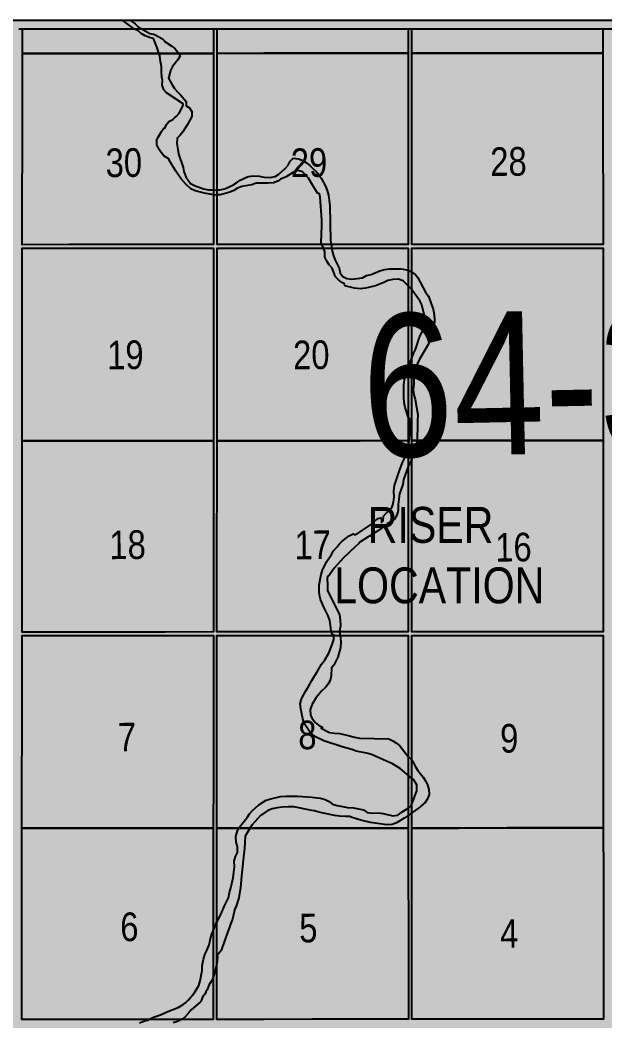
# Model space of a CAD drawing. Extents: x 410314 to 414262, y 6043239 to 6046088.
# Drawn here: x 413357.8 to 413520.6, y 6043949.3 to 6044227.9 of the extents above; entities that cross this region are included whole.
import ezdxf

# ---------------------------------------------------------------- set-up
doc = ezdxf.new("R2010")
doc.units = 0
doc.header["$LTSCALE"] = 5
doc.linetypes.add('DASHED2', pattern=[9.525, 6.35, -3.175])
for name, color, linetype in [('CG-NOTES', 7, 'Continuous'), ('Quarters', 8, 'Continuous'), ('RoadSeg', 57, 'DASHED2'), ('T-WATER', 160, 'Continuous'), ('Townships', 57, 'Continuous')]:
    doc.layers.add(name, color=color, linetype=linetype)
doc.layers.add('ROUTE-MAP-BACKGROUND-H', color=7, linetype='Continuous', true_color=0xf0ebff)
doc.styles.add('120', font='ARIALN.TTF', dxfattribs={"height": 13})
doc.styles.add('80', font='ARIALN.TTF', dxfattribs={"height": 10})

# ---------------------------------------------------------------- blocks, each defined once
blk = doc.blocks.new('*U691')
h = blk.add_hatch(color=255)
edge = h.paths.add_edge_path()
edge.add_line((-29, -20), (29, -20))
edge.add_arc((29, -14), 6, 270, 360)
edge.add_line((35, -14), (35, 12.5))
edge.add_arc((29, 12.5), 6, 0, 90)
edge.add_line((29, 18.5), (-29, 18.5))
edge.add_arc((-29, 12.5), 6, 90, 180)
edge.add_line((-35, 12.5), (-35, -14))
edge.add_arc((-29, -14), 6, 180, 270)
at = {"color": 14, "flags": 128}
blk.add_lwpolyline([(-29, -20, 3, 3, 0), (29, -20, 3, 3, 0.414214), (35, -14, 3, 3, 0), (35, 12.5, 3, 0, 0.414214), (29, 18.5, 0, 0, 0), (-29, 18.5, 0, 0, 0.414214), (-35, 12.5, 0, 0, 0), (-35, -14, 0, 3, 0.414214)], format="xyseb", close=True, dxfattribs=at)
blk.add_lwpolyline([(85.11, -1.31, 0, 7.5, 0), (0, 0, 0, 0, 0)], format="xyseb", dxfattribs=at)
at = {"color": 14, "style": '80'}
blk.add_attdef('ENTER_TEXT_001', (-35.99, -5), '', height=10, dxfattribs=at)

msp = doc.modelspace()

# ---------------------------------------------------------------- hatches: boundary and pattern name
at = {"layer": 'ROUTE-MAP-BACKGROUND-H'}
h = msp.add_hatch(color=256, dxfattribs=at)
h.dxf.hatch_style = 1
h.paths.add_polyline_path([(413029.102, 6044227.914), (414016.045, 6044227.914), (414016.045, 6043351.708), (413029.102, 6043351.708)])

# ---------------------------------------------------------------- linework, layer by layer
at = {"layer": 'Quarters'}
for points in [[(413411.671, 6044225.436), (413411.669, 6044218.638), (413398.288, 6044218.635), (413384.907, 6044218.632), (413371.526, 6044218.629), (413358.48, 6044218.625), (413358.484, 6044225.433)], [(413465.864, 6044225.44), (413465.865, 6044218.648), (413452.483, 6044218.646), (413439.101, 6044218.645), (413425.72, 6044218.642), (413412.674, 6044218.639), (413412.675, 6044225.436)], [(413520.06, 6044225.444), (413520.063, 6044218.655), (413506.681, 6044218.654), (413493.299, 6044218.652), (413479.917, 6044218.65), (413466.87, 6044218.648), (413466.869, 6044225.44)], [(413411.66, 6044178.458), (413411.657, 6044165.399), (413398.271, 6044165.395), (413384.885, 6044165.391), (413371.5, 6044165.388), (413358.449, 6044165.384), (413358.456, 6044178.443), (413358.464, 6044191.837), (413358.472, 6044205.231), (413358.48, 6044218.625), (413371.526, 6044218.629), (413384.907, 6044218.632), (413398.288, 6044218.635), (413411.669, 6044218.638), (413411.666, 6044205.245), (413411.663, 6044191.851)], [(413465.87, 6044178.469), (413465.872, 6044165.411), (413452.485, 6044165.408), (413439.098, 6044165.406), (413425.712, 6044165.402), (413412.661, 6044165.399), (413412.664, 6044178.458), (413412.667, 6044191.852), (413412.671, 6044205.245), (413412.674, 6044218.639), (413425.72, 6044218.642), (413439.101, 6044218.645), (413452.483, 6044218.646), (413465.865, 6044218.648), (413465.867, 6044205.255), (413465.868, 6044191.862)], [(413520.082, 6044178.478), (413520.088, 6044165.42), (413506.701, 6044165.418), (413493.315, 6044165.415), (413479.928, 6044165.413), (413466.876, 6044165.411), (413466.875, 6044178.469), (413466.873, 6044191.862), (413466.871, 6044205.255), (413466.87, 6044218.648), (413479.917, 6044218.65), (413493.299, 6044218.652), (413506.681, 6044218.654), (413520.063, 6044218.655), (413520.069, 6044205.263), (413520.075, 6044191.87)], [(413411.647, 6044124.213), (413411.644, 6044110.82), (413398.254, 6044110.816), (413384.863, 6044110.812), (413371.473, 6044110.808), (413358.417, 6044110.804), (413358.424, 6044124.198), (413358.432, 6044137.592), (413358.44, 6044150.986), (413358.448, 6044164.38), (413371.499, 6044164.383), (413384.885, 6044164.387), (413398.271, 6044164.391), (413411.657, 6044164.394), (413411.653, 6044151.001), (413411.65, 6044137.607)], [(413465.877, 6044124.227), (413465.879, 6044110.834), (413452.487, 6044110.831), (413439.096, 6044110.828), (413425.705, 6044110.824), (413412.649, 6044110.82), (413412.652, 6044124.214), (413412.655, 6044137.607), (413412.658, 6044151.001), (413412.661, 6044164.395), (413425.712, 6044164.398), (413439.098, 6044164.401), (413452.485, 6044164.404), (413465.872, 6044164.406), (413465.873, 6044151.013), (413465.875, 6044137.62)], [(413520.107, 6044124.238), (413520.114, 6044110.845), (413506.722, 6044110.842), (413493.331, 6044110.84), (413479.94, 6044110.837), (413466.883, 6044110.834), (413466.881, 6044124.227), (413466.88, 6044137.62), (413466.878, 6044151.013), (413466.876, 6044164.406), (413479.928, 6044164.409), (413493.315, 6044164.411), (413506.702, 6044164.413), (413520.088, 6044164.416), (413520.095, 6044151.023), (413520.101, 6044137.63)], [(413411.636, 6044070.639), (413411.633, 6044057.58), (413398.238, 6044057.576), (413384.842, 6044057.571), (413371.447, 6044057.567), (413358.386, 6044057.562), (413358.393, 6044070.621), (413358.401, 6044084.016), (413358.409, 6044097.41), (413358.417, 6044110.804), (413371.473, 6044110.808), (413384.863, 6044110.812), (413398.254, 6044110.816), (413411.644, 6044110.82), (413411.642, 6044097.426), (413411.639, 6044084.033)], [(413465.884, 6044070.654), (413465.886, 6044057.596), (413452.49, 6044057.592), (413439.094, 6044057.589), (413425.698, 6044057.585), (413412.637, 6044057.581), (413412.64, 6044070.639), (413412.643, 6044084.033), (413412.646, 6044097.427), (413412.649, 6044110.82), (413425.705, 6044110.824), (413439.096, 6044110.828), (413452.487, 6044110.831), (413465.879, 6044110.834), (413465.88, 6044097.44), (413465.882, 6044084.047)], [(413520.133, 6044070.667), (413520.139, 6044057.61), (413506.744, 6044057.606), (413493.347, 6044057.603), (413479.952, 6044057.599), (413466.89, 6044057.596), (413466.889, 6044070.654), (413466.887, 6044084.048), (413466.885, 6044097.441), (413466.883, 6044110.834), (413479.94, 6044110.837), (413493.331, 6044110.84), (413506.722, 6044110.842), (413520.114, 6044110.845), (413520.12, 6044097.453), (413520.126, 6044084.06)], [(413411.624, 6044016.395), (413411.621, 6044003.001), (413398.221, 6044002.996), (413384.821, 6044002.991), (413371.42, 6044002.987), (413358.355, 6044002.982), (413358.362, 6044016.376), (413358.37, 6044029.77), (413358.378, 6044043.164), (413358.385, 6044056.558), (413371.446, 6044056.562), (413384.842, 6044056.567), (413398.237, 6044056.571), (413411.633, 6044056.576), (413411.63, 6044043.182), (413411.627, 6044029.788)], [(413465.892, 6044016.412), (413465.894, 6044003.019), (413452.493, 6044003.015), (413439.092, 6044003.011), (413425.692, 6044003.006), (413412.626, 6044003.002), (413412.629, 6044016.395), (413412.632, 6044029.789), (413412.634, 6044043.182), (413412.637, 6044056.576), (413425.698, 6044056.58), (413439.094, 6044056.585), (413452.49, 6044056.588), (413465.886, 6044056.591), (413465.888, 6044043.198), (413465.89, 6044029.805)], [(413520.159, 6044016.428), (413520.166, 6044003.035), (413506.765, 6044003.031), (413493.365, 6044003.027), (413479.964, 6044003.023), (413466.898, 6044003.019), (413466.896, 6044016.412), (413466.894, 6044029.805), (413466.892, 6044043.199), (413466.891, 6044056.592), (413479.952, 6044056.595), (413493.348, 6044056.599), (413506.744, 6044056.602), (413520.14, 6044056.605), (413520.146, 6044043.213), (413520.153, 6044029.82)], [(413411.613, 6043962.82), (413411.611, 6043949.762), (413398.206, 6043949.756), (413384.8, 6043949.751), (413371.395, 6043949.746), (413358.325, 6043949.741), (413358.332, 6043962.8), (413358.339, 6043976.194), (413358.347, 6043989.588), (413358.355, 6044002.982), (413371.42, 6044002.987), (413384.821, 6044002.991), (413398.221, 6044002.996), (413411.621, 6044003.001), (413411.619, 6043989.608), (413411.616, 6043976.214)], [(413465.9, 6043962.839), (413465.902, 6043949.781), (413452.496, 6043949.777), (413439.091, 6043949.772), (413425.686, 6043949.767), (413412.615, 6043949.762), (413412.618, 6043962.821), (413412.62, 6043976.214), (413412.623, 6043989.608), (413412.626, 6044003.002), (413425.692, 6044003.006), (413439.092, 6044003.011), (413452.493, 6044003.015), (413465.894, 6044003.019), (413465.896, 6043989.626), (413465.898, 6043976.233)], [(413520.186, 6043962.857), (413520.193, 6043949.8), (413506.788, 6043949.795), (413493.382, 6043949.791), (413479.977, 6043949.786), (413466.906, 6043949.782), (413466.904, 6043962.84), (413466.902, 6043976.233), (413466.9, 6043989.626), (413466.898, 6044003.019), (413479.964, 6044003.023), (413493.365, 6044003.027), (413506.765, 6044003.031), (413520.166, 6044003.035), (413520.173, 6043989.643), (413520.179, 6043976.25)]]:
    msp.add_lwpolyline(points, close=True, dxfattribs=at)
at = {"layer": 'ROUTE-MAP-BACKGROUND-H'}
msp.add_lwpolyline([(413029.102, 6044227.914), (414016.045, 6044227.914), (414016.045, 6043351.708), (413029.102, 6043351.708)], close=True, dxfattribs=at)
at = {"layer": 'T-WATER', "linetype": 'Continuous'}
for p, q in [((413442.247, 6044164.426), (413441.823, 6044165.43)), ((413444.428, 6044165.431), (413444.571, 6044164.426)), ((413466.843, 6044152.868), (413465.838, 6044153.93)), ((413465.841, 6044131.123), (413466.845, 6044133.754)), ((413444.754, 6044056.61), (413444.484, 6044057.614)), ((413446.784, 6044057.615), (413446.892, 6044056.61)), ((413439.019, 6044029.102), (413438.452, 6044029.821)), ((413439.058, 6044029.075), (413439.019, 6044029.102)), ((413466.863, 6044007.238), (413465.858, 6044006.541)), ((413414.875, 6043972.058), (413414.709, 6043971.577))]:
    msp.add_line(p, q, dxfattribs=at)
at = {"layer": 'T-WATER'}
for points in [[(413392.674, 6044223.536), (413391.565, 6044224.144), (413390.656, 6044224.942), (413389.451, 6044225.422), (413388.532, 6044226.221), (413386.543, 6044227.649), (413386.281, 6044227.914)], [(413388.736, 6044227.914), (413388.83, 6044227.582), (413389.843, 6044226.88), (413390.684, 6044226.021), (413393.92, 6044224.188), (413394.91, 6044223.983), (413395.291, 6044223.905), (413397.478, 6044222.723), (413397.974, 6044222.201), (413398.18, 6044221.872), (413400.04, 6044220.605), (413400.965, 6044219.859), (413401.758, 6044218.931), (413401.921, 6044218.66)], [(413396.476, 6044218.659), (413395.907, 6044220.446), (413394.94, 6044222.798), (413393.863, 6044223.093), (413392.674, 6044223.536)], [(413396.564, 6044191.871), (413396.447, 6044192.069), (413395.931, 6044193.21), (413395.933, 6044194.642), (413397.208, 6044196.89), (413397.876, 6044197.844), (413398.239, 6044197.871), (413398.494, 6044198.751), (413399.27, 6044199.641), (413400.327, 6044200.252), (413400.953, 6044200.786), (413401.316, 6044201.087), (413402.068, 6044201.992), (413403.273, 6044204.145), (413403.187, 6044204.572), (413398.614, 6044207.614), (413397.806, 6044208.509), (413397.419, 6044209.81), (413397.471, 6044211.168), (413397.316, 6044211.978), (413397.18, 6044213.477), (413397.196, 6044214.989), (413396.901, 6044216.394), (413396.717, 6044217.901), (413396.476, 6044218.659)], [(413401.921, 6044218.66), (413402.362, 6044217.927), (413401.733, 6044216.876), (413400.223, 6044215.002), (413399.706, 6044213.818), (413399.168, 6044211.725), (413400.164, 6044209.853), (413400.839, 6044208.837), (413401.616, 6044207.89), (413402.471, 6044207.072), (413404.055, 6044205.258), (413404.067, 6044204.033), (413405.013, 6044203.447), (413405.619, 6044202.432), (413405.665, 6044201.091), (413404.444, 6044198.855), (413403.111, 6044196.793), (413402.359, 6044195.849), (413401.562, 6044195.016), (413401.44, 6044193.517), (413401.721, 6044191.872)], [(413411.625, 6044179.278), (413409.179, 6044179.681), (413406.583, 6044180.403), (413405.375, 6044180.891), (413403.935, 6044182.183), (413402.549, 6044183.829), (413401.168, 6044185.811), (413399.353, 6044188.914), (413399.298, 6044189.222), (413397.876, 6044190.12), (413397.071, 6044191.013), (413396.564, 6044191.871)], [(413401.721, 6044191.872), (413401.933, 6044190.627), (413403.202, 6044186.874), (413403.369, 6044185.749), (413403.998, 6044184.306), (413405.274, 6044182.43), (413406.358, 6044181.835), (413408.857, 6044180.967), (413410.28, 6044180.682), (413411.625, 6044180.611)], [(413431.653, 6044186.545), (413432.405, 6044187.487), (413432.994, 6044188.583), (413433.839, 6044189.446), (413435.299, 6044189.265), (413436.493, 6044188.768), (413437.576, 6044188.164), (413438.506, 6044187.396), (413439.064, 6044186.861)], [(413439.064, 6044182.282), (413438.073, 6044183.902), (413437.313, 6044184.839), (413436.435, 6044185.633), (413435.16, 6044186.032), (413433.918, 6044185.596), (413431.915, 6044184.238), (413430.298, 6044183.63), (413429.588, 6044183.044), (413428.328, 6044182.627), (413426.822, 6044182.472), (413423.586, 6044182.477), (413422.345, 6044182.053), (413419.512, 6044181.612), (413418.355, 6044181.103), (413417.363, 6044180.465), (413416.226, 6044179.976), (413413.598, 6044179.303), (413412.629, 6044179.24)], [(413412.63, 6044180.624), (413413.393, 6044180.653), (413414.795, 6044180.907), (413417.047, 6044181.967), (413418.114, 6044182.582), (413419.058, 6044183.321), (413421.304, 6044184.381), (413422.794, 6044184.524), (413424.382, 6044184.452), (413425.812, 6044184.204), (413427.414, 6044184.114), (413428.874, 6044184.315), (413429.871, 6044184.994), (413431.653, 6044186.545)], [(413439.064, 6044186.861), (413440.208, 6044185.764), (413441.005, 6044184.859), (413441.672, 6044183.867), (413442.865, 6044181.694), (413443.305, 6044180.465), (413443.662, 6044179.17), (413444.025, 6044176.218), (413444.268, 6044166.559), (413444.428, 6044165.431)], [(413441.823, 6044165.43), (413441.632, 6044165.881), (413441.793, 6044170.678), (413441.796, 6044172.325), (413441.382, 6044178.633), (413441.193, 6044179.565), (413440.652, 6044179.685), (413439.064, 6044182.282)], [(413411.625, 6044180.611), (413411.901, 6044180.596), (413412.63, 6044180.624)], [(413412.629, 6044179.24), (413412.074, 6044179.204), (413411.625, 6044179.278)], [(413465.838, 6044153.93), (413464.485, 6044155.36), (413463.184, 6044155.763), (413461.561, 6044155.721), (413460.233, 6044155.386), (413459.114, 6044154.848), (413456.724, 6044153.933), (413454.019, 6044153.305), (413452.516, 6044153.126), (413450.954, 6044153.287), (413448.245, 6044153.965), (413448.148, 6044154.492), (413447.415, 6044154.872), (413446.458, 6044155.588), (413445.658, 6044156.454), (413444.694, 6044158.855), (413443.9, 6044159.762), (413443.184, 6044160.757), (413442.692, 6044161.946), (413442.636, 6044163.506), (413442.247, 6044164.426)], [(413444.571, 6044164.426), (413444.688, 6044163.606), (413445.065, 6044162.308), (413445.52, 6044161.107), (413446.631, 6044158.822), (413446.892, 6044157.416), (413447.71, 6044156.554), (413448.773, 6044155.945), (413450.203, 6044155.792), (413453.122, 6044156.198), (413454.213, 6044156.784), (413455.552, 6044157.106), (413457.926, 6044158.111), (413459.254, 6044158.454), (413460.722, 6044158.676), (413463.989, 6044158.675), (413465.427, 6044158.418), (413465.837, 6044158.245)], [(413465.837, 6044158.245), (413466.635, 6044157.907), (413466.842, 6044157.771)], [(413466.842, 6044157.771), (413467.671, 6044157.23), (413468.489, 6044156.352), (413470.788, 6044151.988), (413471.502, 6044151.03), (413472.281, 6044148.903), (413472.82, 6044147.445), (413473.13, 6044145.946), (413473.206, 6044144.349), (413473.088, 6044142.762), (413472.771, 6044141.38), (413471.453, 6044137.645)], [(413469.112, 6044149.764), (413466.958, 6044152.746), (413466.843, 6044152.868)], [(413468.35, 6044137.644), (413468.728, 6044138.843), (413469.218, 6044140.087), (413469.978, 6044141.386), (413470.404, 6044144.347), (413470.267, 6044145.906), (413469.626, 6044148.617), (413469.112, 6044149.764)], [(413466.845, 6044133.754), (413467.354, 6044135.088), (413467.91, 6044136.248), (413468.35, 6044137.644)], [(413471.453, 6044137.645), (413471.446, 6044137.624), (413468.88, 6044133.305), (413467.795, 6044131), (413467.414, 6044129.67), (413467.46, 6044126.532), (413467.236, 6044125.069), (413467.416, 6044123.607), (413467.786, 6044122.31), (413468.515, 6044118.018), (413468.427, 6044116.398), (413468.493, 6044114.803), (413468.399, 6044111.49), (413468.301, 6044110.858)], [(413465.843, 6044117.448), (413465.831, 6044117.463), (413465.061, 6044120.032), (413464.774, 6044121.448), (413464.645, 6044122.989), (413464.642, 6044126.289), (413464.79, 6044127.845), (413465.449, 6044129.188), (413465.48, 6044130.176), (413465.841, 6044131.123)], [(413465.844, 6044109.25), (413466.191, 6044111.341), (413466.38, 6044114.604), (413466.358, 6044116.785), (413465.843, 6044117.448)], [(413468.301, 6044110.858), (413468.166, 6044109.996), (413467.788, 6044108.683), (413467.501, 6044107.255), (413466.849, 6044105.733)], [(413449.03, 6044084.067), (413449.386, 6044084.351), (413450.537, 6044084.863), (413450.937, 6044084.628), (413451.615, 6044084.928), (413455.63, 6044087.631), (413456.507, 6044088.426), (413457.463, 6044089.155), (413458.21, 6044089.371), (413458.447, 6044089.043), (413458.392, 6044088.017), (413458.9, 6044088.554), (413458.945, 6044089.804), (413459.743, 6044090.676), (413460.68, 6044091.448), (413461.398, 6044092.431), (413461.477, 6044092.684), (413461.799, 6044093.712), (413461.997, 6044095.222), (413461.89, 6044096.782), (413462.075, 6044098.326), (413463.306, 6044102.222), (413464.234, 6044104.742), (413465.365, 6044107.026), (413465.702, 6044108.396), (413465.844, 6044109.25)], [(413466.849, 6044105.733), (413466.489, 6044104.892), (413465.905, 6044103.792), (413465.844, 6044103.62)], [(413465.844, 6044103.62), (413464.583, 6044100.068), (413464.322, 6044098.614), (413463.466, 6044096.068), (413463.106, 6044093.037), (413463.036, 6044091.39), (413462.673, 6044090.064), (413462.066, 6044088.992), (413461.079, 6044088.293), (413459.998, 6044087.701), (413459.741, 6044087.495), (413458.116, 6044086.188), (413455.043, 6044084.287), (413454.705, 6044084.068)], [(413444.484, 6044057.614), (413444.413, 6044057.879), (413444.273, 6044059.414), (413444.013, 6044060.813), (413443.566, 6044062.035), (413442.468, 6044064.291), (413441.462, 6044066.611), (413441.151, 6044067.94), (413441.05, 6044068.804), (413441.056, 6044070.696), (413441.601, 6044073.565), (413442.032, 6044074.823), (413443.115, 6044077.135), (413444.48, 6044079.14), (413445.088, 6044080.207), (413445.973, 6044081.218), (413446.666, 6044082.01), (413447.517, 6044082.859), (413449.03, 6044084.067)], [(413454.705, 6044084.068), (413452.372, 6044082.559), (413452.099, 6044082.198), (413451.196, 6044081.4), (413447.789, 6044078.103), (413445.366, 6044075.44), (413443.989, 6044073.499), (413443.373, 6044073.02), (413443.285, 6044072.346), (413443.398, 6044070.787)], [(413443.398, 6044070.787), (413443.397, 6044069.133), (413446.738, 6044062.367), (413446.969, 6044060.919), (413446.973, 6044059.31), (413446.763, 6044057.816), (413446.784, 6044057.615)], [(413445.182, 6044056.61), (413445.195, 6044056.867), (413444.845, 6044056.61)], [(413446.892, 6044056.61), (413447.079, 6044054.873), (413447.058, 6044053.225), (413446.278, 6044050.588), (413445.156, 6044048.334), (413444.488, 6044047.608), (413444.456, 6044045.406), (413444.105, 6044044.035), (413443.481, 6044042.948), (413442.723, 6044042.004), (413441.847, 6044041.192), (413440.269, 6044039.342), (413439.058, 6044037.337)], [(413439.058, 6044044.075), (413439.849, 6044045.502), (413440.524, 6044046.502), (413441.754, 6044048.669), (413442.539, 6044049.657), (413443.777, 6044051.73), (413444.743, 6044054.143), (413445.127, 6044055.479), (413445.182, 6044056.61)], [(413444.845, 6044056.61), (413444.769, 6044056.554), (413444.754, 6044056.61)], [(413438.452, 6044029.821), (413438.286, 6044030.032), (413436.94, 6044032.097), (413436.531, 6044033.378), (413435.963, 6044036.15), (413435.826, 6044037.629), (413436.191, 6044038.976), (413437.362, 6044041.19), (413438.028, 6044042.215), (413439.058, 6044044.075)], [(413439.058, 6044037.337), (413439, 6044037.241), (413438.545, 6044036.001), (413438.64, 6044034.446), (413439.058, 6044033.642)], [(413439.058, 6044033.642), (413439.2, 6044033.368), (413439.939, 6044032.409), (413440.861, 6044031.662), (413441.971, 6044031.068), (413441.682, 6044030.766), (413443.541, 6044029.823)], [(413465.856, 6044017.694), (413465.468, 6044018.053), (413463.609, 6044019.556), (413461.524, 6044020.907), (413455.613, 6044023.488), (413454.295, 6044023.878), (413451.417, 6044024.425), (413450.173, 6044024.87), (413447.47, 6044025.585), (413442.333, 6044027.272), (413440.019, 6044028.392), (413439.058, 6044029.075)], [(413443.541, 6044029.823), (413443.955, 6044029.613), (413445.365, 6044029.377), (413446.807, 6044029.324), (413449.567, 6044028.683), (413450.877, 6044028.283), (413452.335, 6044028.039), (413460.436, 6044027.818), (413461.576, 6044027.281), (413462.628, 6044026.635), (413463.562, 6044025.856), (413465.787, 6044023.027), (413465.856, 6044022.96)], [(413465.856, 6044022.96), (413466.642, 6044022.202), (413466.86, 6044021.887)], [(413466.86, 6044021.887), (413467.338, 6044021.197), (413467.872, 6044020.075), (413468.519, 6044019.06), (413470.018, 6044017.193), (413470.683, 6044016.18), (413471.186, 6044015.025), (413471.602, 6044013.782), (413471.659, 6044012.378), (413471.242, 6044011.118), (413470.568, 6044010.085), (413468.745, 6044008.544), (413466.863, 6044007.238)], [(413466.861, 6044016.842), (413466.342, 6044017.244), (413465.856, 6044017.694)], [(413466.862, 6044009.641), (413468.234, 6044013.412), (413468.235, 6044014.995), (413467.302, 6044016.5), (413466.861, 6044016.842)], [(413418.766, 6044003.028), (413418.814, 6044003.134), (413420.284, 6044005.046), (413421.076, 6044005.936), (413421.735, 6044006.941), (413422.491, 6044007.861), (413424.242, 6044009.492), (413426.354, 6044010.734), (413427.648, 6044011.133), (413430.349, 6044011.766), (413431.87, 6044011.906), (413435.161, 6044011.926), (413439.057, 6044011.569)], [(413439.057, 6044011.569), (413441.424, 6044011.353), (413442.744, 6044010.982), (413443.832, 6044010.401), (413444.774, 6044009.644), (413446.104, 6044009.253), (413447.599, 6044009.038), (413448.96, 6044008.716), (413450.649, 6044008.681), (413453.443, 6044008.096), (413454.406, 6044007.356), (413455.82, 6044007.134), (413457.391, 6044007.229), (413458.916, 6044007.063), (413461.582, 6044006.386), (413463.014, 6044006.58), (413463.922, 6044007.338), (413465.858, 6044008.59)], [(413465.858, 6044008.59), (413466.671, 6044009.116), (413466.862, 6044009.641)], [(413439.057, 6044007.923), (413434.068, 6044008.882), (413432.412, 6044008.918), (413430.805, 6044008.853), (413429.354, 6044008.677), (413428.012, 6044008.348), (413426.764, 6044007.9), (413424.769, 6044006.54), (413423.146, 6044004.778), (413422.38, 6044003.854), (413421.869, 6044003.029)], [(413465.858, 6044006.541), (413464.712, 6044005.745), (413462.616, 6044004.469), (413461.388, 6044004.032), (413459.882, 6044003.902), (413455.372, 6044004.543), (413452.692, 6044005.244), (413450.223, 6044005.965), (413449.593, 6044006.255), (413448.388, 6044006.216), (413446.809, 6044006.326), (413445.329, 6044006.544), (413441.032, 6044007.389), (413439.735, 6044007.792), (413439.057, 6044007.923)], [(413412.586, 6043976.81), (413413.738, 6043978.924), (413414.727, 6043981.348), (413415.866, 6043983.591), (413416.082, 6043985.083), (413416.485, 6043986.386), (413417.14, 6043989.117), (413417.4, 6043991.431), (413417.489, 6043992.208), (413417.446, 6043993.765), (413417.792, 6043995.099), (413418.341, 6043996.229), (413418.353, 6043997.811), (413417.993, 6043999.107), (413417.912, 6044000.636), (413418.278, 6044001.956), (413418.766, 6044003.028)], [(413421.869, 6044003.029), (413420.451, 6044000.738), (413420.299, 6043997.32), (413420.085, 6043995.826), (413419.452, 6043989.627), (413419.229, 6043986.458), (413418.686, 6043983.591), (413417.86, 6043981.022), (413417.573, 6043980.512), (413416.933, 6043977.679), (413416.435, 6043976.24)], [(413411.581, 6043974.446), (413412.539, 6043976.725), (413412.586, 6043976.81)], [(413416.435, 6043976.24), (413416.053, 6043975.134), (413415.532, 6043973.961), (413414.875, 6043972.058)], [(413393.856, 6043949.778), (413394.93, 6043950.356), (413396.94, 6043951.06), (413398.106, 6043951.568), (413398.964, 6043951.941), (413401.794, 6043953.071), (413403.218, 6043953.908), (413403.88, 6043954.365), (413404.714, 6043955.199), (413406.279, 6043957.075), (413407.556, 6043959.17), (413407.991, 6043960.439), (413408.479, 6043963.362), (413408.485, 6043964.616), (413408.862, 6043966.548), (413409.301, 6043967.815), (413409.834, 6043968.971), (413410.452, 6043970.503), (413410.701, 6043971.765), (413411.081, 6043973.393)], [(413411.081, 6043973.393), (413411.533, 6043974.332), (413411.581, 6043974.446)], [(413414.709, 6043971.577), (413413.783, 6043968.892), (413413.074, 6043967.96), (413412.584, 6043967.679)], [(413412.584, 6043967.679), (413412.571, 6043967.671), (413412.584, 6043967.659)], [(413412.584, 6043967.659), (413412.766, 6043967.485), (413412.665, 6043965.9), (413412.583, 6043965.33)], [(413412.583, 6043965.33), (413412.452, 6043964.412), (413411.711, 6043961.752), (413411.578, 6043961.424)], [(413411.578, 6043961.424), (413411.495, 6043961.219), (413410.991, 6043960.295), (413410.334, 6043959.27), (413409.894, 6043958.019), (413409.566, 6043957.381), (413409.323, 6043956.907), (413408.594, 6043955.945), (413408.16, 6043954.723), (413407.986, 6043954.574), (413405.463, 6043952.418), (413404.747, 6043951.441), (413403.914, 6043950.593), (413402.998, 6043949.814), (413402.933, 6043949.782)], [(413391.048, 6043948.773), (413392.573, 6043949.334), (413393.407, 6043949.537), (413393.856, 6043949.778)], [(413402.933, 6043949.782), (413401.904, 6043949.27), (413400.415, 6043948.776)]]:
    msp.add_lwpolyline(points, dxfattribs=at)
at = {"layer": 'Townships'}
msp.add_lwpolyline([(413357.48, 6044225.433), (413682.638, 6044225.454), (413682.648, 6044218.661), (413682.689, 6044191.87), (413682.729, 6044165.414), (413682.73, 6044164.409), (413682.771, 6044137.619), (413682.812, 6044110.827), (413682.853, 6044084.036), (413682.893, 6044057.579), (413682.895, 6044056.575), (413682.936, 6044029.784), (413682.977, 6044002.993), (413683.019, 6043976.201), (413683.06, 6043949.745), (413683.061, 6043948.741)], dxfattribs=at)

# ---------------------------------------------------------------- block references
at = {"layer": 'CG-NOTES'}
ref = msp.add_blockref('*U691', (413472.443, 6044078.98), dxfattribs=dict(at, xscale=0.9991203335384056, yscale=0.9991203335384056, zscale=0.9991203335384056))
ref.add_attrib('ENTER_TEXT_001', 'RISER', (413454.597, 6044082.396), dxfattribs={"layer": '0', "color": 14, "height": 9.9912, "style": '80'})
ref.add_attrib('ENTER_TEXT_002', ' LOCATION', (413442.074, 6044065.567), dxfattribs={"layer": '0', "color": 14, "height": 9.9912, "style": '80'})

# ---------------------------------------------------------------- texts
at = {"layer": 'RoadSeg', "style": '120'}
for s, height, rotation, p in [('30', 7.9604, 0.67212, (413381.691, 6044184.177)), ('29', 7.9604, 0.67212, (413433.225, 6044184.184)), ('28', 7.9604, 0.67212, (413488.747, 6044184.498)), ('64-3-6', 39.8021, 1.17937, (413453.416, 6044106.151)), ('19', 7.9604, 0.67212, (413382.118, 6044130.672)), ('20', 7.9604, 0.67212, (413433.864, 6044130.682)), ('18', 7.9604, 0.67212, (413382.737, 6044077.831)), ('17', 7.9604, 0.67212, (413434.256, 6044077.795)), ('16', 7.9604, 0.67212, (413490.132, 6044077.156)), ('7', 7.96, 0.67212, (413385.114, 6044024.317)), ('8', 7.96, 0.67212, (413435.299, 6044024.922)), ('9', 7.96, 0.67212, (413491.503, 6044023.986)), ('6', 7.96, 0.67212, (413385.762, 6043971.507)), ('5', 7.96, 0.67212, (413435.573, 6043971.17)), ('4', 7.96, 0.67212, (413491.465, 6043969.641))]:
    msp.add_text(s, height=height, rotation=rotation, dxfattribs=at).set_placement(p)

doc.saveas('drawing.dxf')
